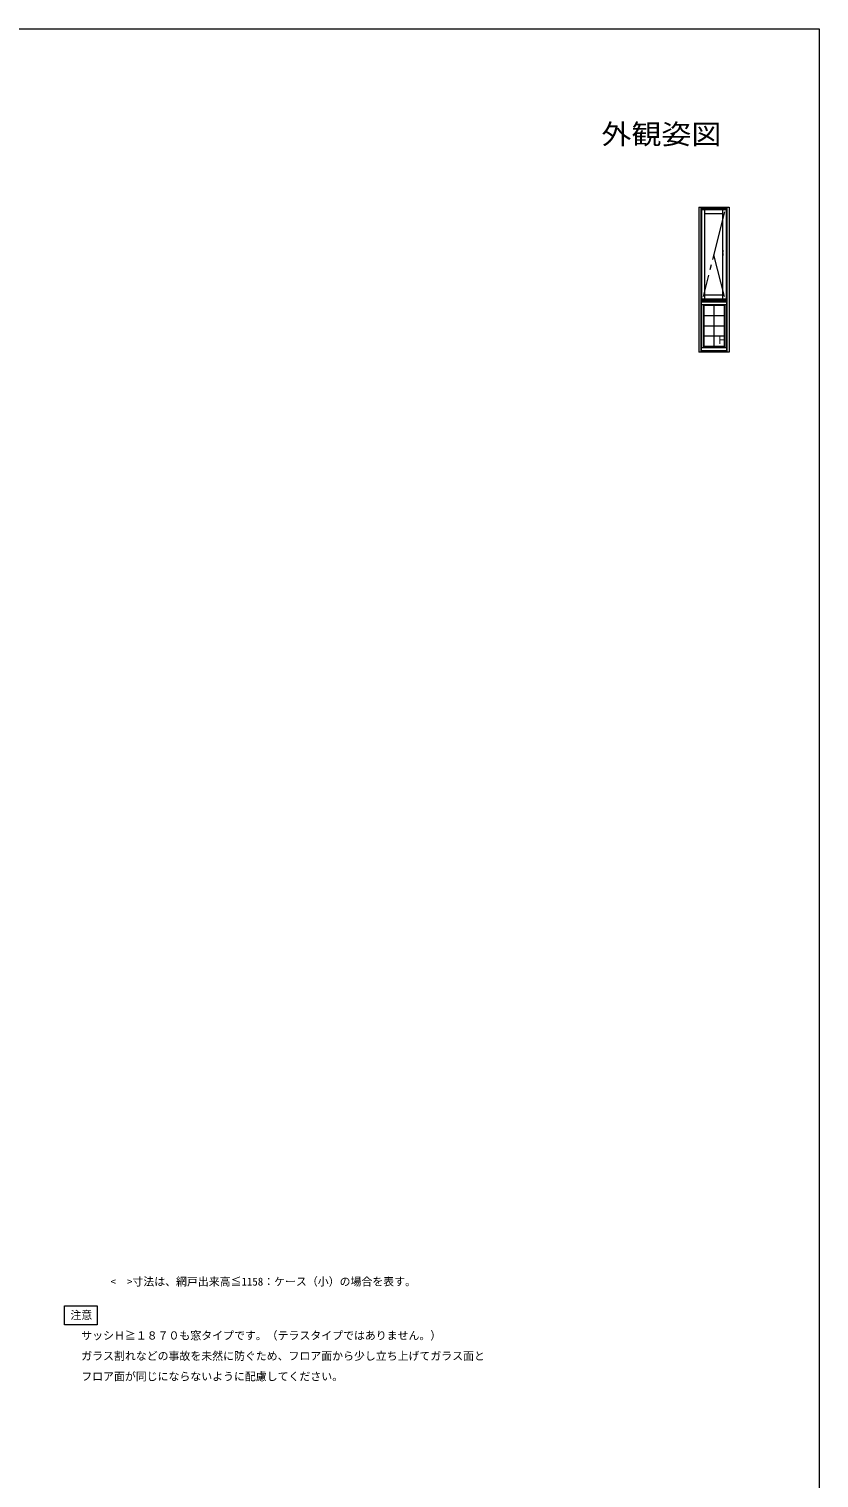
# Model space of a CAD drawing. Units: millimetres, scale not verified. Extents: x -1682 to -296, y -1188 to 1055.
# Drawn here: x -875 to -296, y -66 to 996 of the extents above; entities that cross this region are included whole.
import ezdxf
from ezdxf.enums import TextEntityAlignment as Align

# ---------------------------------------------------------------- set-up
doc = ezdxf.new("R2010")
doc.units = ezdxf.units.MM
doc.header["$LTSCALE"] = 4
doc.linetypes.add('CHAIN2', pattern=[12, 9, -1, 1, -1])
for name, color, linetype, lineweight in [('0-1_USER1', 3, 'Continuous', 9), ('0-2_YKK_ZWAK', 7, 'Continuous', 9), ('0-7_YKK_A1', 4, 'Continuous', 9)]:
    doc.layers.add(name, color=color, linetype=linetype, lineweight=lineweight)
doc.styles.add('ＭＳ ゴシック', font='')
doc.styles.get('ＭＳ ゴシック').set_extended_font_data('MS Gothic')

msp = doc.modelspace()

# ---------------------------------------------------------------- linework, layer by layer
at = {"layer": '0-1_USER1'}
for p, q in [((-849.312, 59.948), (-825.352, 59.948)), ((-849.312, 45.948), (-849.312, 59.948)), ((-825.352, 59.948), (-825.352, 45.948)), ((-825.352, 45.948), (-849.312, 45.948))]:
    msp.add_line(p, q, dxfattribs=at)
at = {"layer": '0-2_YKK_ZWAK'}
for p, q in [((-1682, 996), (-296, 996)), ((-296, 996), (-296, -1188))]:
    msp.add_line(p, q, dxfattribs=at)
at = {"layer": '0-7_YKK_A1'}
for p, q in [((-384.261, 865.395), (-361.961, 865.395)), ((-384.261, 865.395), (-384.261, 759.045)), ((-382.661, 865.395), (-382.661, 759.045)), ((-363.561, 864.145), (-382.661, 864.145)), ((-382.461, 864.145), (-382.461, 797.545)), ((-363.761, 863.76), (-382.461, 863.76)), ((-382.211, 863.51), (-382.211, 798.195)), ((-364.011, 863.51), (-382.211, 863.51)), ((-379.711, 798.195), (-379.711, 863.51)), ((-366.511, 860.495), (-379.711, 860.495)), ((-366.511, 798.195), (-366.511, 863.51)), ((-364.011, 863.51), (-364.011, 798.195)), ((-363.761, 864.145), (-363.761, 797.545)), ((-363.561, 865.395), (-363.561, 759.045)), ((-361.961, 865.395), (-361.961, 759.045)), ((-361.961, 864.145), (-361.721, 864.145)), ((-366.511, 833.795), (-366.511, 832.288)), ((-366.511, 831.395), (-366.511, 829.895)), ((-384.261, 797.547), (-384.261, 759.045)), ((-382.661, 797.547), (-382.661, 759.045)), ((-382.661, 797.545), (-363.561, 797.545)), ((-382.661, 796.945), (-363.561, 796.945)), ((-382.211, 798.195), (-364.011, 798.195)), ((-379.711, 801.195), (-366.511, 801.195)), ((-363.561, 797.547), (-363.561, 759.045)), ((-361.961, 797.795), (-361.721, 797.795)), ((-363.561, 796.22), (-382.661, 796.22)), ((-382.661, 795.895), (-363.561, 795.895)), ((-382.461, 795.895), (-382.461, 759.045)), ((-382.461, 793.995), (-382.461, 762.445)), ((-382.461, 793.947), (-363.761, 793.947)), ((-381.061, 793.947), (-381.061, 762.445)), ((-380.561, 793.947), (-380.561, 762.995)), ((-380.511, 793.447), (-365.661, 793.447)), ((-373.111, 793.447), (-373.111, 763.495)), ((-365.661, 793.947), (-365.661, 762.995)), ((-365.161, 793.947), (-365.161, 762.445)), ((-363.761, 795.895), (-363.761, 759.045)), ((-361.961, 796.295), (-361.664, 796.295)), ((-361.721, 796.295), (-361.961, 796.295)), ((-380.561, 785.959), (-365.661, 785.959)), ((-380.561, 778.471), (-365.661, 778.471)), ((-380.561, 770.983), (-365.661, 770.983)), ((-382.911, 759.045), (-382.911, 758.814)), ((-382.911, 759.045), (-382.911, 758.897)), ((-382.461, 762.445), (-363.761, 762.445)), ((-382.461, 760.395), (-363.761, 760.395)), ((-363.761, 759.795), (-382.461, 759.795)), ((-381.061, 762.995), (-365.161, 762.995)), ((-380.561, 763.495), (-365.661, 763.495)), ((-363.311, 759.045), (-363.311, 758.907)), ((-363.311, 759.045), (-363.311, 758.897)), ((-361.961, 760.645), (-361.857, 760.645)), ((-361.961, 760.645), (-361.896, 760.645))]:
    msp.add_line(p, q, dxfattribs=at)
at = {"layer": '0-7_YKK_A1', "linetype": 'CHAIN2'}
for p, q in [((-365.261, 861.995), (-380.961, 799.795)), ((-365.261, 799.795), (-373.26, 830.307))]:
    msp.add_line(p, q, dxfattribs=at)
at = {"layer": '0-7_YKK_A1'}
msp.add_lwpolyline([(-361.961, 797.547), (-361.961, 759.045), (-384.261, 759.045)], dxfattribs=at)

# ---------------------------------------------------------------- texts
at = {"layer": '0-1_USER1', "style": 'ＭＳ ゴシック', "width": 1.1}
msp.add_text('外観姿図', height=14.66, dxfattribs=at).set_placement((-455.595, 907.157), align=Align.BOTTOM_LEFT)
at = {"layer": '0-1_USER1', "color": 4, "style": 'ＭＳ ゴシック'}
for s, p in [('<\u3000>寸法は、網戸出来高≦1158：ケース（小）の場合を表す。', (-815.509, 72.983)), ('注意', (-845.012, 48.448)), ('  サッシＨ≧１８７０も窓タイプです。（テラスタイプではありません。）', (-845.012, 33.448)), ('  ガラス割れなどの事故を未然に防ぐため、フロア面から少し立ち上げてガラス面と', (-845.012, 18.448)), ('  フロア面が同じにならないように配慮してください。', (-845.012, 3.448))]:
    msp.add_text(s, height=5.865, dxfattribs=at).set_placement(p, align=Align.BOTTOM_LEFT)
at = {"layer": '0-7_YKK_A1', "style": 'ＭＳ ゴシック'}
msp.add_text('Ｆ', height=5.865, dxfattribs=at).set_placement((-371.591, 763.272), align=Align.BOTTOM_LEFT)

doc.saveas('drawing.dxf')
